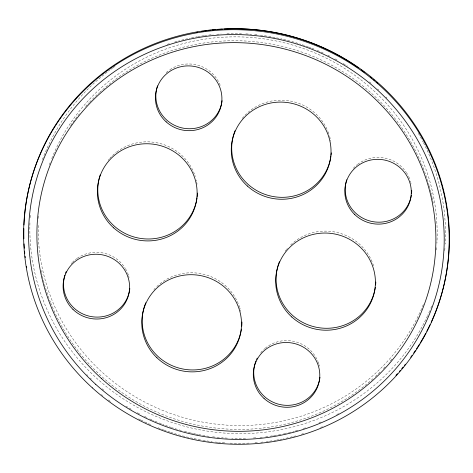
<?xml version="1.0" encoding="UTF-8"?>
<svg xmlns="http://www.w3.org/2000/svg" width="473" height="473" viewBox="0 0 473 473"><rect width="100%" height="100%" fill="white"/><g stroke="black" fill="none" stroke-linecap="round" stroke-linejoin="round"><path stroke-width="0.35" stroke-dasharray="2.37 1.77" d="M391.886 359.155A199.76 194.078 12.4 0 1 389.001 362.507M385.034 366.882A199.76 194.078 12.4 0 1 382.486 369.555M380.002 372.068A199.76 194.078 12.4 0 1 374.539 377.283M373.014 378.666A199.76 194.078 12.4 0 1 367.29 383.609M366.758 384.046A199.76 194.078 12.4 0 1 50.759 302.992M50.487 302.306A199.76 194.078 12.4 0 1 41.725 273.388M41.571 272.667A199.76 194.078 12.4 0 1 41.116 270.503M70.613 125.611A199.76 194.078 12.4 0 1 79.411 113.804M85.613 106.502A199.76 194.078 12.4 0 1 89.107 102.694M89.616 102.156A199.76 194.078 12.4 0 1 99.099 92.832M99.608 92.371A199.76 194.078 12.4 0 1 429.035 185.292M429.236 186.001A199.76 194.078 12.4 0 1 430.915 192.422M431.086 193.138A199.76 194.078 12.4 0 1 431.423 194.569M431.589 195.29A199.76 194.078 12.4 0 1 432.068 197.448M432.221 198.169A199.76 194.078 12.4 0 1 432.665 200.333M432.807 201.055A199.76 194.078 12.4 0 1 433.215 203.224M108.146 160.317A49.943 48.518 12.4 0 1 108.902 159.389M109.683 158.479A49.943 48.518 12.4 0 1 116.24 152.318M116.719 151.951A49.943 48.518 12.4 0 1 194.722 174.85M194.923 175.418A49.943 48.518 12.4 0 1 195.296 176.553M196.26 180.018A49.943 48.518 12.4 0 1 196.52 181.189M196.75 182.359A49.943 48.518 12.4 0 1 197.046 184.127M153.926 289.606A49.943 48.518 12.4 0 1 155.138 288.276M156.823 286.567A49.943 48.518 12.4 0 1 239.622 307.29M239.805 307.864A49.943 48.518 12.4 0 1 240.142 309.011M240.455 310.17A49.943 48.518 12.4 0 1 240.733 311.335M242.217 118.433A49.943 48.518 12.4 0 1 288.536 100.725A49.943 48.518 12.4 0 1 327.86 131.204M328.085 131.766A49.943 48.518 12.4 0 1 329.456 135.733M329.628 136.307A49.943 48.518 12.4 0 1 330.704 140.972M285.16 251.287A49.943 48.518 12.4 0 1 286.242 249.856M286.614 249.389A49.943 48.518 12.4 0 1 287.377 248.467M290.659 244.967A49.943 48.518 12.4 0 1 373.853 266.683M71.269 263.621A33.293 32.347 12.4 0 1 71.979 262.828M72.345 262.438A33.293 32.347 12.4 0 1 76.78 258.589M77.217 258.276A33.293 32.347 12.4 0 1 125.168 268.203M125.451 268.664A33.293 32.347 12.4 0 1 127.397 272.472M127.609 272.962A33.293 32.347 12.4 0 1 128.52 275.469M128.674 275.978A33.293 32.347 12.4 0 1 129.099 277.521M260.735 352.752A33.293 32.347 12.4 0 1 263.627 349.624M264.017 349.257A33.293 32.347 12.4 0 1 264.821 348.548M265.229 348.205A33.293 32.347 12.4 0 1 317.779 361.147M317.98 361.638A33.293 32.347 12.4 0 1 318.861 364.157M319.009 364.671A33.293 32.347 12.4 0 1 319.405 366.214M166.141 72.653A33.293 32.347 12.4 0 1 169.476 69.974M169.919 69.673A33.293 32.347 12.4 0 1 220.655 86.541M353.313 168.329A33.293 32.347 12.4 0 1 357.192 164.663M357.612 164.338A33.293 32.347 12.4 0 1 405.988 171.93M406.289 172.373A33.293 32.347 12.4 0 1 408.43 176.086M408.66 176.571A33.293 32.347 12.4 0 1 409.884 179.533M410.381 181.053A33.293 32.347 12.4 0 1 410.67 182.075M410.8 182.596A33.293 32.347 12.4 0 1 411.037 183.63M338.597 413.591A208.085 202.166 12.4 0 1 336.687 414.608M321.025 421.987A208.085 202.166 12.4 0 1 319.021 422.821M305.452 427.829A208.085 202.166 12.4 0 1 302.696 428.715M297.842 430.182A208.085 202.166 12.4 0 1 292.947 431.53M290.842 432.068A208.085 202.166 12.4 0 1 286.608 433.091M285.899 433.25A208.085 202.166 12.4 0 1 282.357 434.019M280.932 434.309A208.085 202.166 12.4 0 1 276.652 435.125M275.936 435.249A208.085 202.166 12.4 0 1 273.069 435.734M272.353 435.852A208.085 202.166 12.4 0 1 268.759 436.384M268.037 436.484A208.085 202.166 12.4 0 1 264.431 436.951M262.267 437.2A208.085 202.166 12.4 0 1 259.37 437.495M255.745 437.809A208.085 202.166 12.4 0 1 252.115 438.063M245.57 438.365A208.085 202.166 12.4 0 1 231.729 438.329M227.359 438.134A208.085 202.166 12.4 0 1 221.541 437.732M219.36 437.543A208.085 202.166 12.4 0 1 215.729 437.176M215.008 437.093A208.085 202.166 12.4 0 1 211.39 436.65M209.22 436.354A208.085 202.166 12.4 0 1 205.613 435.816M204.892 435.698A208.085 202.166 12.4 0 1 199.145 434.687M198.429 434.551A208.085 202.166 12.4 0 1 196.283 434.119M195.568 433.972A208.085 202.166 12.4 0 1 193.427 433.516M192.712 433.363A208.085 202.166 12.4 0 1 191.287 433.037M190.578 432.872A208.085 202.166 12.4 0 1 182.797 430.909M181.39 430.519A208.085 202.166 12.4 0 1 172.32 427.758M171.628 427.527A208.085 202.166 12.4 0 1 162.7 424.34M161.34 423.814A208.085 202.166 12.4 0 1 157.958 422.46M157.284 422.182A208.085 202.166 12.4 0 1 152.596 420.178M151.928 419.882A208.085 202.166 12.4 0 1 149.273 418.676M146.636 417.428A208.085 202.166 12.4 0 1 143.366 415.826M139.482 413.834A208.085 202.166 12.4 0 1 136.916 412.456M131.21 409.24A208.085 202.166 12.4 0 1 126.226 406.23M103.818 390.166A208.085 202.166 12.4 0 1 102.144 388.776M91.372 379.092A208.085 202.166 12.4 0 1 90.331 378.081M87.765 375.532A208.085 202.166 12.4 0 1 86.754 374.504M167.075 44.438A208.085 202.166 12.4 0 1 169.825 43.54M174.673 42.062A208.085 202.166 12.4 0 1 179.563 40.696M181.667 40.146A208.085 202.166 12.4 0 1 184.482 39.448M185.191 39.277A208.085 202.166 12.4 0 1 190.146 38.165M191.571 37.87A208.085 202.166 12.4 0 1 197.276 36.788M197.992 36.663A208.085 202.166 12.4 0 1 200.859 36.19M201.575 36.078A208.085 202.166 12.4 0 1 203.733 35.753M204.454 35.652A208.085 202.166 12.4 0 1 208.055 35.173M208.782 35.085A208.085 202.166 12.4 0 1 213.116 34.612M216.74 34.287A208.085 202.166 12.4 0 1 221.098 33.973M226.916 33.695A208.085 202.166 12.4 0 1 241.484 33.707M245.854 33.902A208.085 202.166 12.4 0 1 251.671 34.304M254.58 34.564A208.085 202.166 12.4 0 1 257.478 34.86M260.381 35.203A208.085 202.166 12.4 0 1 281.92 38.999M283.345 39.33A208.085 202.166 12.4 0 1 291.114 41.322M291.817 41.518A208.085 202.166 12.4 0 1 300.893 44.279M302.277 44.74A208.085 202.166 12.4 0 1 307.781 46.673M308.461 46.928A208.085 202.166 12.4 0 1 311.193 47.956M311.873 48.222A208.085 202.166 12.4 0 1 313.901 49.026M317.277 50.416A208.085 202.166 12.4 0 1 324.596 53.674M327.884 55.24A208.085 202.166 12.4 0 1 329.847 56.21M335.014 58.889A208.085 202.166 12.4 0 1 337.574 60.284M343.256 63.542A208.085 202.166 12.4 0 1 347.602 66.19M369.395 81.876A208.085 202.166 12.4 0 1 371.069 83.26M377.614 88.983A208.085 202.166 12.4 0 1 378.684 89.965M385.95 97.018A208.085 202.166 12.4 0 1 386.961 98.053M322.415 426.717A213.081 207.014 12.4 0 1 320.499 427.503M303.571 433.564A213.081 207.014 12.4 0 1 300.26 434.563M295.59 435.875A213.081 207.014 12.4 0 1 293.579 436.408M292.237 436.75A213.081 207.014 12.4 0 1 283.451 438.773M282.091 439.05A213.081 207.014 12.4 0 1 279.366 439.577M278.686 439.707A213.081 207.014 12.4 0 1 276.634 440.073M275.948 440.192A213.081 207.014 12.4 0 1 273.897 440.534M271.839 440.86A213.081 207.014 12.4 0 1 269.09 441.256M268.398 441.35A213.081 207.014 12.4 0 1 266.334 441.622M262.882 442.024A213.081 207.014 12.4 0 1 260.806 442.243M257.342 442.562A213.081 207.014 12.4 0 1 253.877 442.823M249.011 443.095A213.081 207.014 12.4 0 1 229.523 443.106M224.651 442.834A213.081 207.014 12.4 0 1 218.402 442.326M217.704 442.261A213.081 207.014 12.4 0 1 214.931 441.971M212.164 441.646A213.081 207.014 12.4 0 1 210.781 441.469M209.397 441.279A213.081 207.014 12.4 0 1 205.95 440.777M205.258 440.67A213.081 207.014 12.4 0 1 202.509 440.221M200.446 439.86A213.081 207.014 12.4 0 1 193.605 438.518M192.925 438.376A213.081 207.014 12.4 0 1 190.199 437.767M188.845 437.454A213.081 207.014 12.4 0 1 170.729 432.346M170.067 432.127A213.081 207.014 12.4 0 1 164.143 430.063M163.492 429.821A213.081 207.014 12.4 0 1 161.53 429.088M160.229 428.591A213.081 207.014 12.4 0 1 156.989 427.308M150.58 424.594A213.081 207.014 12.4 0 1 141.131 420.142M140.511 419.829A213.081 207.014 12.4 0 1 138.648 418.883M110.304 401.352A213.081 207.014 12.4 0 1 108.069 399.703M102.588 395.452A213.081 207.014 12.4 0 1 101.512 394.583M423.329 304.506A199.76 194.078 12.4 0 1 421.916 307.893M421.626 308.567A199.76 194.078 12.4 0 1 420.136 311.92M419.829 312.588A199.76 194.078 12.4 0 1 193.794 420.261A199.76 194.078 12.4 0 1 38.218 224.291M38.449 218.425A199.76 194.078 12.4 0 1 38.632 215.499M49.375 164.752A199.76 194.078 12.4 0 1 50.132 162.682M51.723 158.585A199.76 194.078 12.4 0 1 53.124 155.191M53.408 154.517A199.76 194.078 12.4 0 1 281.536 42.15A199.76 194.078 12.4 0 1 436.916 243.252M436.644 247.639A199.76 194.078 12.4 0 1 436.331 251.293M431.636 306.143A208.085 202.166 12.4 0 1 430.838 308.118M429.744 310.737A208.085 202.166 12.4 0 1 427.74 315.284M427.444 315.929A208.085 202.166 12.4 0 1 191.281 427.976A208.085 202.166 12.4 0 1 29.947 222.582M30.166 217.621A208.085 202.166 12.4 0 1 30.396 214.086M42.416 159.572A208.085 202.166 12.4 0 1 43.693 156.267M43.959 155.605A208.085 202.166 12.4 0 1 109.635 70.246M110.788 69.389A208.085 202.166 12.4 0 1 112.527 68.118M113.106 67.698A208.085 202.166 12.4 0 1 115.453 66.043M418.374 133.374A208.085 202.166 12.4 0 1 422.194 140.28M422.531 140.913A208.085 202.166 12.4 0 1 423.187 142.19M423.518 142.828A208.085 202.166 12.4 0 1 445.205 244.08M444.933 248.325A208.085 202.166 12.4 0 1 444.638 251.861"/><path stroke-width="0.71" d="M197.052 197.797A49.943 48.518 12.4 0 1 136.472 237.623A49.943 48.518 12.4 0 1 100.205 174.921M197.501 193.055A49.943 48.518 12.4 0 1 197.211 196.614M240.97 331.461A49.943 48.518 12.4 0 1 179.906 368.337A49.943 48.518 12.4 0 1 144.348 306.658M144.531 306.09A49.943 48.518 12.4 0 1 145.116 304.405M145.329 303.849A49.943 48.518 12.4 0 1 145.767 302.744M241.94 321.995A49.943 48.518 12.4 0 1 241.75 326.157M241.396 329.113A49.943 48.518 12.4 0 1 241.088 330.875M330.917 156.409A49.943 48.518 12.4 0 1 271.591 196.23A49.943 48.518 12.4 0 1 233.331 135.846M233.491 135.272A49.943 48.518 12.4 0 1 234.194 132.996M234.389 132.434A49.943 48.518 12.4 0 1 235.022 130.761M331.319 152.856A49.943 48.518 12.4 0 1 331.076 155.227M375.308 287.359A49.943 48.518 12.4 0 1 315.988 327.186A49.943 48.518 12.4 0 1 277.722 266.802M277.882 266.228A49.943 48.518 12.4 0 1 278.591 263.952M278.786 263.39A49.943 48.518 12.4 0 1 279.413 261.717M375.81 282.026A49.943 48.518 12.4 0 1 375.603 284.994M129.827 288.583A33.293 32.347 12.4 0 1 91.035 316.543A33.293 32.347 12.4 0 1 64.458 276.67M64.594 276.155A33.293 32.347 12.4 0 1 64.884 275.138M65.57 273.134A33.293 32.347 12.4 0 1 66.173 271.668M319.979 377.283A33.293 32.347 12.4 0 1 279.72 404.486A33.293 32.347 12.4 0 1 255.39 362.466M255.562 361.963A33.293 32.347 12.4 0 1 255.934 360.97M256.561 359.51A33.293 32.347 12.4 0 1 257.259 358.079M222.097 100.678A33.293 32.347 12.4 0 1 183.441 128.207A33.293 32.347 12.4 0 1 156.64 88.912M156.764 88.398A33.293 32.347 12.4 0 1 157.036 87.375M157.184 86.866A33.293 32.347 12.4 0 1 157.509 85.861M411.321 195.225A33.293 32.347 12.4 0 1 370.903 221.246A33.293 32.347 12.4 0 1 346.744 179.746M411.723 190.483A33.293 32.347 12.4 0 1 411.534 193.652M24.419 217.763A213.081 207.014 12.4 0 1 283.008 34.269A213.081 207.014 12.4 0 1 435.497 312.079M435.231 312.754A213.081 207.014 12.4 0 1 431.246 322.113M430.016 324.75A213.081 207.014 12.4 0 1 426.788 331.26M425.771 333.193A213.081 207.014 12.4 0 1 420.391 342.683M419.634 343.93A213.081 207.014 12.4 0 1 416.512 348.849M415.312 350.67A213.081 207.014 12.4 0 1 413.668 353.083M411.995 355.471A213.081 207.014 12.4 0 1 410.724 357.245M405.42 364.216A213.081 207.014 12.4 0 1 404.51 365.351M403.126 367.048A213.081 207.014 12.4 0 1 401.719 368.733M400.3 370.4A213.081 207.014 12.4 0 1 399.342 371.506M397.403 373.688A213.081 207.014 12.4 0 1 395.925 375.314M26.725 267.765A213.081 207.014 12.4 0 1 26.482 266.329M25.252 257.679A213.081 207.014 12.4 0 1 25.081 256.23M24.779 253.333A213.081 207.014 12.4 0 1 24.572 251.157M24.342 248.26A213.081 207.014 12.4 0 1 24.07 243.902M23.875 238.818A213.081 207.014 12.4 0 1 23.863 228.642M23.981 225.012A213.081 207.014 12.4 0 1 24.365 218.485M196.189 32.365A208.085 202.166 12.4 0 1 197.619 32.099M201.918 31.372A208.085 202.166 12.4 0 1 203.355 31.153M204.791 30.94A208.085 202.166 12.4 0 1 206.949 30.639M208.392 30.449A208.085 202.166 12.4 0 1 210.562 30.189M212.005 30.024A208.085 202.166 12.4 0 1 215.623 29.663M217.072 29.533A208.085 202.166 12.4 0 1 222.156 29.16M224.338 29.036A208.085 202.166 12.4 0 1 358.333 67.822M361.283 69.945A208.085 202.166 12.4 0 1 364.766 72.552M370.454 77.058A208.085 202.166 12.4 0 1 371.571 77.986M373.238 79.387A208.085 202.166 12.4 0 1 374.338 80.327M376.52 82.237A208.085 202.166 12.4 0 1 377.602 83.201M101.37 378.447A199.76 194.078 12.4 0 0 431.098 281.654A199.76 194.078 12.4 0 0 176.719 50.848A199.76 194.078 12.4 0 0 101.37 378.447M113.697 227.891A49.943 48.518 12.4 0 0 195.982 203.236A49.943 48.518 12.4 0 0 132.056 145.885A49.943 48.518 12.4 0 0 113.697 227.891M156.924 357.759A49.943 48.518 12.4 0 0 240.012 335.706A49.943 48.518 12.4 0 0 177.984 276.403A49.943 48.518 12.4 0 0 156.924 357.759M247.391 186.037A49.943 48.518 12.4 0 0 329.823 161.843A49.943 48.518 12.4 0 0 266.228 104.137A49.943 48.518 12.4 0 0 247.391 186.037M291.788 316.993A49.943 48.518 12.4 0 0 374.22 292.793A49.943 48.518 12.4 0 0 310.625 235.093A49.943 48.518 12.4 0 0 291.788 316.993M72.99 309.413A33.293 32.347 12.4 0 0 128.52 295.182A33.293 32.347 12.4 0 0 87.523 255.302A33.293 32.347 12.4 0 0 72.99 309.413M264.046 398.467A33.293 32.347 12.4 0 0 318.997 382.332A33.293 32.347 12.4 0 0 276.604 343.865A33.293 32.347 12.4 0 0 264.046 398.467M166.165 121.863A33.293 32.347 12.4 0 0 221.122 105.727A33.293 32.347 12.4 0 0 178.723 67.261A33.293 32.347 12.4 0 0 166.165 121.863M354.715 214.523A33.293 32.347 12.4 0 0 410.233 200.256A33.293 32.347 12.4 0 0 369.212 160.4A33.293 32.347 12.4 0 0 354.715 214.523M95.741 384.342A208.085 202.166 12.4 0 0 439.21 283.516A208.085 202.166 12.4 0 0 174.23 43.09A208.085 202.166 12.4 0 0 95.741 384.342M92.365 387.878A213.081 207.014 12.4 0 0 444.076 284.634A213.081 207.014 12.4 0 0 172.74 38.437A213.081 207.014 12.4 0 0 92.365 387.878"/></g></svg>
